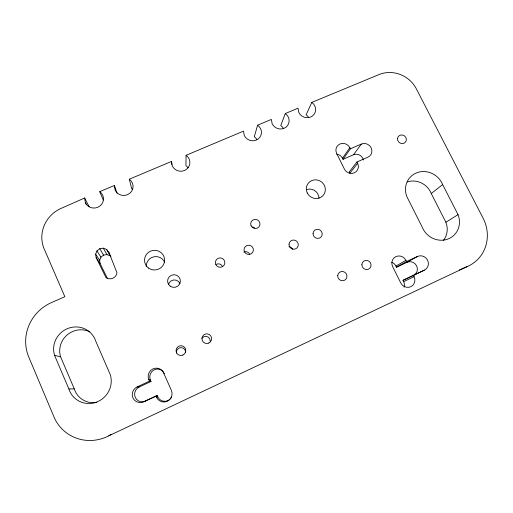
<?xml version="1.0" encoding="UTF-8"?>
<svg xmlns="http://www.w3.org/2000/svg" width="513" height="513" viewBox="0 0 513 513"><rect width="100%" height="100%" fill="white"/><g stroke="black" fill="none" stroke-linecap="round" stroke-linejoin="round"><path stroke-width="0.77" d="M89.166 206.765L84.658 197.992L60.124 208.817A32.409 31.101 -17 0 0 45.016 250.831L64.85 296.713L51.499 302.574A42.13 40.591 -36.4 0 0 28.76 357.029L54.493 418.14A41.348 39.854 -49.1 0 0 108.737 435.858L467.131 266.625A37.359 34.993 46.8 0 0 483.669 219.288L415.921 88.031A28.606 26.567 31.6 0 0 377.998 74.994L311.782 102.401A8.926 8.407 24.3 0 1 312.597 115.887A8.926 8.407 24.3 0 1 298.861 112.559L298.008 108.198L285.279 113.559A8.977 8.503 21.7 0 1 286.01 127.16A8.977 8.503 21.7 0 1 272.172 123.819L271.345 119.42L257.603 125.204A9.035 8.599 18.3 0 1 258.251 138.927A9.035 8.599 18.3 0 1 244.31 135.573L243.502 131.142L186.097 155.298L185.93 165.705A8.792 8.458 6.2 0 1 188.066 167.834M257.603 125.204L254.281 136.785A8.638 8.246 18.2 0 1 256.801 139.504M285.279 113.559L280.758 125.582A8.58 8.157 21.6 0 1 283.279 128.282M107.441 278.463L100.118 263.586L99.644 260.315L100.907 257.218L103.581 255.121L106.941 254.595L110.09 255.769L110.93 256.795M108.794 252.075L116.977 272.781A6.926 6.727 -20.3 0 1 105.992 277.61L96.136 257.577L95.636 254.147L96.963 250.902L99.772 248.715L103.293 248.164L106.595 249.395L109.929 254.159M311.782 102.401L306.133 114.854A8.535 8.067 24.3 0 1 308.646 117.528M342.479 158.222L349.834 147.68A7.464 7.067 31 0 0 339.978 143.98A7.464 7.067 31 0 0 336.643 153.406L344.409 169.104A7.49 7.099 33.1 0 0 354.303 172.83A7.49 7.099 33.1 0 0 357.619 163.314L356.958 161.98L367.885 157.196A7.451 7.028 33.1 0 0 371.143 147.782A7.451 7.028 33.1 0 0 361.319 144.076L350.405 148.821L343.017 159.312L342.479 158.222A7.137 6.778 31.1 0 0 336.631 154.15M343.017 159.312L353.476 154.753L361.319 144.076M356.958 161.98L349.263 171.919L349.898 173.195L357.619 163.314M407.309 181.91A18.955 17.846 41.5 0 1 431.241 193.516L442.661 184.609L458.032 214.639A20.001 18.763 45.1 0 1 447.4 239.244A20.001 18.763 45.1 0 1 422.109 226.926L406.835 196.614A19.834 18.603 41.2 0 1 417.569 172.496A19.834 18.603 41.2 0 1 442.661 184.609M108.737 435.858L111.09 434.319M443.354 240.462A19.109 17.993 45.4 0 0 445.874 222.27L458.032 214.639M395.927 266.074L405.943 260.367L406.54 261.559L396.485 267.209L395.927 266.074A7.336 6.996 49 0 0 391.772 262.31M396.485 267.209L407.033 262.303L417.55 256.436A7.676 7.265 49.3 0 1 427.573 260.2A7.676 7.265 49.3 0 1 424.398 270.12L402.994 280.329L403.648 281.656A7.368 7.028 51.6 0 1 404.09 287.19M402.994 280.329L424.398 270.12M403.648 281.656L414.062 276.674L413.375 275.282M164.474 373.522L163.589 372.823A8.189 8.016 -55.1 0 0 152.945 368.892A8.189 8.016 -55.1 0 0 148.815 379.684L150.405 380.056L151.027 381.48L149.475 381.178L137.118 386.917A8.279 8.067 -55.5 0 0 132.912 397.844A8.279 8.067 -55.5 0 0 143.64 401.801L156.016 395.998L157.26 395.6L157.805 396.831A7.842 7.669 -61 0 0 171.631 397.12M143.64 401.801L157.26 395.6M406.54 261.559L417.55 256.436M137.118 386.917L139.26 386.949L151.027 381.48M459.372 269.921L467.131 266.625M84.658 197.992L85.331 202.648A9.471 9.067 -9.7 0 0 99.862 206.059A9.471 9.067 -9.7 0 0 99.727 191.65L114.405 185.475L117.015 193.241M114.405 185.475L115.111 190.086A9.369 8.997 -4.4 0 0 129.526 193.484A9.369 8.997 -4.4 0 0 129.289 179.21L171.566 161.415L172.317 165.949A9.208 8.836 6.6 0 0 186.52 169.328A9.208 8.836 6.6 0 0 186.097 155.298M156.016 395.998L156.58 397.293L157.805 396.831M68.877 388.957A22.059 21.302 -45.9 0 0 96.072 402.269A22.059 21.302 -45.9 0 0 110.224 374.509L95.758 341.203A21.867 21.104 -38.4 0 0 68.774 328.128A21.867 21.104 -38.4 0 0 54.545 355.31L68.877 388.957L74.289 388.892A20.995 20.296 -46.3 0 0 96.963 402.416M54.545 355.31L60.611 356.843L74.289 388.892M96.136 257.577L100.118 263.586M95.636 254.147L99.644 260.315M96.963 250.902L100.907 257.218M99.772 248.715L103.581 255.121M103.293 248.164L106.941 254.595M106.595 249.395L110.09 255.769M85.331 202.648L86.441 204.764M431.241 193.516L445.874 222.27M349.834 147.68L350.405 148.821M163.589 372.823L171.374 390.355A8.234 8.048 -60.8 0 1 167.27 401.256A8.234 8.048 -60.8 0 1 156.58 397.293M148.815 379.684L149.475 381.178M99.727 191.65L103.241 199.98M129.289 179.21L131.694 188.649A8.945 8.606 -5 0 1 132.848 189.624M171.566 161.415L171.714 164.545M405.943 260.367A7.682 7.31 48.6 0 0 395.895 256.609A7.682 7.31 48.6 0 0 392.637 266.548L400.743 282.919A7.721 7.336 51.2 0 0 410.83 286.703A7.721 7.336 51.2 0 0 414.062 276.674M353.476 154.753A7.124 6.74 33.2 0 1 363.46 160.005M407.033 262.303A7.329 6.958 49.7 0 1 416.376 265.478A7.329 6.958 49.7 0 1 414.344 274.942M150.405 380.056A7.798 7.644 -55.5 0 1 163.429 371.816M145.474 401.128A7.887 7.682 -55.8 0 1 135.265 397.357A7.887 7.682 -55.8 0 1 139.26 386.949M60.611 356.843A20.821 20.116 -39 0 1 67.113 334.944A20.821 20.116 -39 0 1 89.788 331.815M146.276 266.433A9.58 9.394 -11.5 0 1 164.596 262.13M306.633 189.547A9.215 8.856 31.5 0 1 319.003 198.198M288.973 246.721A4.47 4.361 36.2 0 1 292.628 249.292M243.803 252.056A4.495 4.412 25.8 0 1 249.748 254.275M252.409 226.996A4.463 4.354 24.1 0 1 254.57 227.804M201.891 338.272A4.63 4.604 -67.2 0 1 210.221 341.363M176.408 353.117A4.681 4.623 -55.5 0 1 180.557 347.692A4.681 4.623 -55.5 0 1 185.629 352.149M216.524 264.24A4.521 4.463 14.8 0 1 222.514 266.471M168.424 284.606A6.118 6.041 -13.1 0 1 179.954 283.471M251.114 225.823A4.675 4.553 24.1 0 0 259.148 226.637A4.675 4.553 24.1 0 0 255.711 219.404A4.675 4.553 24.1 0 0 251.114 225.823M244.464 251.736A4.707 4.617 25.7 0 0 252.556 252.543A4.707 4.617 25.7 0 0 249.106 245.227A4.707 4.617 25.7 0 0 244.464 251.736M289.031 244.169A4.681 4.553 35.8 0 0 295.674 248.831A4.681 4.553 35.8 0 0 296.277 240.905A4.681 4.553 35.8 0 0 289.031 244.169M148.661 268.145A10.042 9.83 -10.3 0 0 164.545 261.111A10.042 9.83 -10.3 0 0 150.489 251.184A10.042 9.83 -10.3 0 0 148.661 268.145M307.268 192.978A9.644 9.24 31.3 0 0 323.741 194.69A9.644 9.24 31.3 0 0 316.476 179.89A9.644 9.24 31.3 0 0 307.268 192.978M313.045 233.383A4.662 4.508 37.5 0 0 319.663 238.013A4.662 4.508 37.5 0 0 320.215 230.151A4.662 4.508 37.5 0 0 313.045 233.383M337.721 275.654A4.713 4.553 47.9 0 0 344.396 280.335A4.713 4.553 47.9 0 0 344.903 272.332A4.713 4.553 47.9 0 0 337.721 275.654M208.778 343.069A4.854 4.829 -67.6 0 0 209.573 334.707A4.854 4.829 -67.6 0 0 201.962 338.221A4.854 4.829 -67.6 0 0 208.778 343.069M182.917 355.034A4.906 4.854 -54.7 0 0 183.769 346.602A4.906 4.854 -54.7 0 0 176.074 350.155A4.906 4.854 -54.7 0 0 182.917 355.034M361.883 264.516A4.694 4.502 47.3 0 0 368.533 269.171A4.694 4.502 47.3 0 0 368.994 261.232A4.694 4.502 47.3 0 0 361.883 264.516M215.838 264.522A4.739 4.668 15.4 0 0 224.001 265.324A4.739 4.668 15.4 0 0 220.571 257.943A4.739 4.668 15.4 0 0 215.838 264.522M397.524 138.773A4.521 4.219 35.2 0 0 403.962 143.223A4.521 4.219 35.2 0 0 404.334 135.785A4.521 4.219 35.2 0 0 397.524 138.773M170.233 286.209A6.412 6.323 -11.2 0 0 180.364 281.669A6.412 6.323 -11.2 0 0 171.361 275.295A6.412 6.323 -11.2 0 0 170.233 286.209"/></g></svg>
